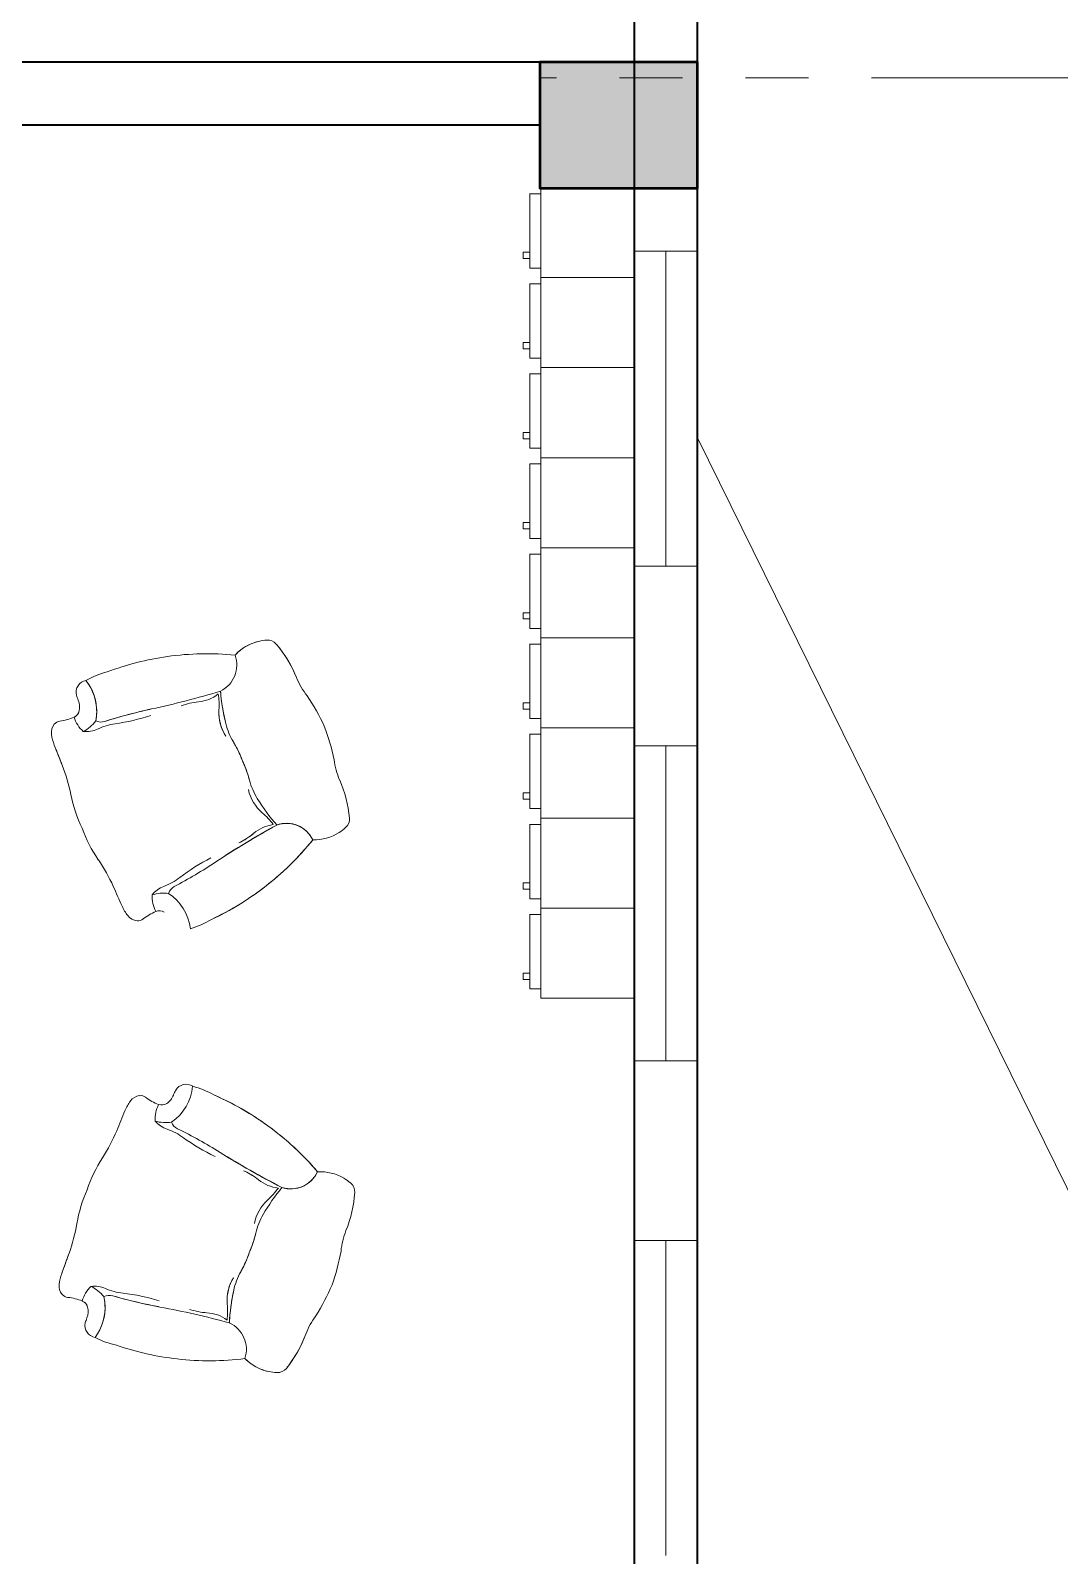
# Model space of a CAD drawing. Header units: millimetres. Extents: x -5316 to 10114, y -10026 to 11025.
# Drawn here: x 4952.2 to 5278.8, y 3013.2 to 3497.2 of the extents above; entities that cross this region are included whole.
import ezdxf

# ---------------------------------------------------------------- set-up
doc = ezdxf.new("R2010")
doc.units = ezdxf.units.MM
doc.linetypes.add('CENTER2', pattern=[28.575, 19.05, -3.175, 3.175, -3.175])
doc.linetypes.add('PHANTOM', pattern=[2.5, 1.25, -0.25, 0.25, -0.25, 0.25, -0.25])
for name, color, linetype, lineweight in [('1m', 12, 'Continuous', 0), ('AKS', 31, 'CENTER2', 5), ('DUVAR', 1, 'Continuous', 35), ('kolon', 5, 'Continuous', 53), ('tefrişler', 13, 'Continuous', 5), ('öz-cam', 4, 'Continuous', 5)]:
    doc.layers.add(name, color=color, linetype=linetype, lineweight=lineweight)

# ---------------------------------------------------------------- blocks, each defined once
blk = doc.blocks.new('WEFWERG')
at = {"layer": 'tefrişler', "extrusion": (3.53521e-08, -1.1017e-08, 1)}
blk.add_line((49144.6, 83764.81, 0), (49144.6, 83764.81, 0), dxfattribs=at)
at = {"layer": 'tefrişler', "extrusion": (-3.53521e-08, 1.1017e-08, -1)}
for centre, major_axis, start_param, end_param in [((49161.11, 83771.65, 0), (2.97, 2.89, 0), 4.80002, 5.630478), ((49161.11, 83771.65, 0), (2.97, 2.89, 0), 4.80002, 5.630478), ((49159.43, 83760.32, 0), (11.18, 10.88, 0), 5.630478, 5.857699), ((49159.43, 83760.32, 0), (11.18, 10.88, 0), 5.630478, 5.857699), ((49140.8, 83775.27, 0), (12.07, 11.74, 0), 0.900685, 1.181619), ((49140.8, 83775.27, 0), (12.07, 11.74, 0), 0.900685, 1.181619), ((49160.21, 83772.75, 0), (1.96, 1.9, 0), 4.042278, 4.80002), ((49160.21, 83772.75, 0), (1.96, 1.9, 0), 4.042278, 4.80002), ((48385.35, 81787.31, 0), (1530.63, 1488.46, 0), 5.857699, 5.86091), ((48385.35, 81787.31, 0), (1488.46, -1530.63, 0), 4.286902, 4.287388), ((48385.35, 81787.31, 0), (1488.46, -1530.63, 0), 4.287388, 4.290114), ((49191.37, 83822.48, 0), (38.67, 37.61, 0), 2.539132, 2.719318), ((49191.37, 83822.48, 0), (38.67, 37.61, 0), 2.539132, 2.719318), ((49148.36, 83764.08, 0), (2.75, 2.67, 0), 4.104566, 5.72261), ((49148.36, 83764.08, 0), (2.75, 2.67, 0), 4.104566, 5.72261), ((49145.65, 83755.16, 0), (9.43, 9.17, 0), 5.762603, 5.88972), ((49145.65, 83755.16, 0), (9.43, 9.17, 0), 5.762603, 5.88972), ((49153.05, 83772.39, 0), (4.01, 3.9, 0), 2.122256, 2.748128), ((49153.05, 83772.39, 0), (4.01, 3.9, 0), 2.122256, 2.748128), ((49153.65, 83769.69, 0), (2.03, 1.97, 0), 1.181619, 2.122256), ((49153.65, 83769.69, 0), (2.03, 1.97, 0), 1.848656, 2.122256), ((49153.65, 83769.69, 0), (2.03, 1.97, 0), 1.181619, 1.848656), ((49153.23, 83758.73, 0), (7.37, 7.17, 0), 5.781541, 6.313091), ((49153.23, 83758.73, 0), (7.37, 7.17, 0), 5.781541, 6.313091), ((49153.23, 83758.73, 0), (7.37, 7.17, 0), 5.781541, 6.313091), ((49153.23, 83758.73, 0), (7.37, 7.17, 0), 5.781541, 6.313091), ((49171.95, 83725.14, 0), (32.49, 31.59, 0), 5.680724, 5.929643), ((49171.95, 83725.14, 0), (32.49, 31.59, 0), 5.680724, 5.929643), ((49175.91, 83723.48, 0), (32.49, 31.59, 0), 5.83482, 6.083739), ((49175.91, 83723.48, 0), (32.49, 31.59, 0), 5.83482, 6.083739), ((49169.1, 83751.09, 0), (20.13, 19.58, 0), 4.163739, 4.423382), ((49169.1, 83751.09, 0), (20.13, 19.58, 0), 4.163739, 4.423382), ((49154.45, 83777.25, 0), (11.37, 11.06, 0), 2.313041, 3.011986), ((49154.45, 83777.25, 0), (11.37, 11.06, 0), 2.313041, 3.011986), ((49154.45, 83777.25, 0), (11.37, 11.06, 0), 2.15227, 3.011986), ((49154.45, 83777.25, 0), (11.37, 11.06, 0), 2.15227, 3.011986), ((49154.45, 83777.25, 0), (11.37, 11.06, 0), 2.15227, 2.313041), ((49154.45, 83777.25, 0), (11.37, 11.06, 0), 2.15227, 2.313041), ((49150.04, 83771.32, 0), (8.72, 8.48, 0), 1.254608, 1.68809), ((49150.04, 83771.32, 0), (8.72, 8.48, 0), 1.254608, 1.68809), ((49150.04, 83771.32, 0), (8.72, 8.48, 0), 1.254608, 1.68809), ((49150.04, 83771.32, 0), (8.72, 8.48, 0), 1.254608, 1.68809), ((49153.93, 83760.03, 0), (2.78, 2.7, 0), 0.334671, 1.081958), ((49153.93, 83760.03, 0), (2.78, 2.7, 0), 0.334671, 1.081958), ((49153.93, 83760.03, 0), (2.78, 2.7, 0), 0.334671, 1.081958), ((49153.93, 83760.03, 0), (2.78, 2.7, 0), 0.334671, 1.081958), ((49177.75, 83752.84, 0), (14.03, 13.64, 0), 4.052, 4.349609), ((49177.75, 83752.84, 0), (14.03, 13.64, 0), 4.052, 4.349609), ((49177.75, 83752.84, 0), (14.03, 13.64, 0), 4.052, 4.349609), ((49177.75, 83752.84, 0), (14.03, 13.64, 0), 4.052, 4.349609), ((49151.96, 83764.88, 0), (6.37, 6.2, 0), 0.682233, 1.208016), ((49151.96, 83764.88, 0), (6.37, 6.2, 0), 0.682233, 1.208016), ((49151.96, 83764.88, 0), (6.37, 6.2, 0), 0.682233, 1.208016), ((49151.96, 83764.88, 0), (6.37, 6.2, 0), 0.682233, 1.208016), ((49226.4, 83726.33, 0), (64.71, 62.93, 0), 4.053279, 4.272233), ((49226.4, 83726.33, 0), (64.71, 62.93, 0), 4.053279, 4.272233), ((49304.62, 83711.67, 0), (110.68, 107.63, 0), 4.123827, 4.223551), ((49304.62, 83711.67, 0), (110.68, 107.63, 0), 4.123827, 4.223551), ((49304.62, 83711.67, 0), (110.68, 107.63, 0), 4.154914, 4.223551), ((49304.62, 83711.67, 0), (110.68, 107.63, 0), 4.154914, 4.223551), ((49231.95, 83805.4, 0), (38.67, 37.61, 0), 2.761961, 2.942147), ((49231.95, 83805.4, 0), (38.67, 37.61, 0), 2.761961, 2.942147), ((49096.73, 83764.18, 0), (44.62, 43.39, 0), 0.910408, 1.097996), ((49096.73, 83764.18, 0), (44.62, 43.39, 0), 0.910408, 1.097996), ((49096.73, 83764.18, 0), (44.62, 43.39, 0), 0.910408, 1.097996), ((49096.73, 83764.18, 0), (44.62, 43.39, 0), 0.910408, 1.097996), ((48339.9, 81806.44, 0), (1530.63, 1488.46, 0), 5.903553, 5.906765), ((48339.9, 81806.44, 0), (1530.63, 1488.46, 0), 5.903553, 5.906765), ((49209.82, 83739.11, 0), (11.18, 10.88, 0), 5.906765, 6.133985), ((49209.82, 83739.11, 0), (11.18, 10.88, 0), 5.906765, 6.133985), ((49216.75, 83748.23, 0), (2.97, 2.89, 0), 6.133985, 6.964443), ((49216.75, 83748.23, 0), (2.97, 2.89, 0), 6.133985, 6.964443), ((49304.62, 83711.67, 0), (110.68, 107.63, 0), 4.123827, 4.154914), ((49304.62, 83711.67, 0), (110.68, 107.63, 0), 4.123827, 4.154914), ((49233.53, 83736.24, 0), (12.07, 11.74, 0), 4.299659, 4.580593), ((49233.53, 83736.24, 0), (12.07, 11.74, 0), 4.299659, 4.580593), ((49218.16, 83748.36, 0), (1.96, 1.9, 0), 0.681258, 1.439), ((49218.16, 83748.36, 0), (1.96, 1.9, 0), 0.681258, 1.439), ((48891.64, 83800.04, 0), (192.09, 186.8, 0), 0.982234, 1.066577), ((48891.64, 83800.04, 0), (192.09, 186.8, 0), 0.982234, 1.066577), ((48891.64, 83800.04, 0), (192.09, 186.8, 0), 0.982234, 1.066577), ((48891.64, 83800.04, 0), (192.09, 186.8, 0), 0.982234, 1.066577), ((49218.31, 83736.95, 0), (6.37, 6.2, 0), 4.273262, 4.799045), ((49218.31, 83736.95, 0), (6.37, 6.2, 0), 4.273262, 4.799045), ((49218.31, 83736.95, 0), (6.37, 6.2, 0), 4.273262, 4.799045), ((49218.31, 83736.95, 0), (6.37, 6.2, 0), 4.273262, 4.799045), ((49224.25, 83740.09, 0), (8.72, 8.48, 0), 3.793189, 4.22667), ((49224.25, 83740.09, 0), (8.72, 8.48, 0), 3.793189, 4.22667), ((49224.25, 83740.09, 0), (8.72, 8.48, 0), 3.793189, 4.22667), ((49224.25, 83740.09, 0), (8.72, 8.48, 0), 3.793189, 4.22667), ((49213.02, 83733.56, 0), (7.37, 7.17, 0), 5.451372, 5.982923), ((49213.02, 83733.56, 0), (7.37, 7.17, 0), 5.451372, 5.982923), ((49213.02, 83733.56, 0), (7.37, 7.17, 0), 5.451372, 5.982923), ((49213.02, 83733.56, 0), (7.37, 7.17, 0), 5.451372, 5.982923), ((49220.56, 83741.52, 0), (2.03, 1.97, 0), 3.359022, 4.299659), ((49220.56, 83741.52, 0), (2.03, 1.97, 0), 3.359022, 4.299659), ((49226.97, 83726.25, 0), (65.13, 63.33, 0), 3.816208, 4.053279), ((49226.97, 83726.25, 0), (65.13, 63.33, 0), 3.816208, 4.053279), ((49191.67, 83746.99, 0), (14.03, 13.64, 0), 1.131669, 1.429278), ((49191.67, 83746.99, 0), (14.03, 13.64, 0), 1.131669, 1.429278), ((49191.67, 83746.99, 0), (14.03, 13.64, 0), 1.131669, 1.429278), ((49191.67, 83746.99, 0), (14.03, 13.64, 0), 1.131669, 1.429278), ((49213.46, 83734.97, 0), (2.78, 2.7, 0), 4.39932, 5.146608), ((49213.46, 83734.97, 0), (2.78, 2.7, 0), 4.39932, 5.146608), ((49213.46, 83734.97, 0), (2.78, 2.7, 0), 4.39932, 5.146608), ((49213.46, 83734.97, 0), (2.78, 2.7, 0), 4.39932, 5.146608), ((49225.41, 83747.38, 0), (11.37, 11.06, 0), 2.469292, 3.329009), ((49225.41, 83747.38, 0), (11.37, 11.06, 0), 2.469292, 3.329009), ((49225.41, 83747.38, 0), (11.37, 11.06, 0), 2.469292, 3.329009), ((49225.41, 83747.38, 0), (11.37, 11.06, 0), 2.469292, 3.329009), ((49173.22, 83727.05, 0), (15.71, 15.28, 0), 4.007319, 4.263165), ((49173.22, 83727.05, 0), (15.71, 15.28, 0), 4.007319, 4.263165), ((49173.22, 83727.05, 0), (15.71, 15.28, 0), 4.007319, 4.263165), ((49173.22, 83727.05, 0), (15.71, 15.28, 0), 4.007319, 4.263165), ((49256.4, 83696.97, 0), (44.62, 43.39, 0), 4.383283, 4.570871), ((49256.4, 83696.97, 0), (44.62, 43.39, 0), 4.383283, 4.570871), ((49256.4, 83696.97, 0), (44.62, 43.39, 0), 4.383283, 4.570871), ((49256.4, 83696.97, 0), (44.62, 43.39, 0), 4.383283, 4.570871), ((49073.55, 83808.94, 0), (110.68, 107.63, 0), 1.257727, 1.357452), ((49073.55, 83808.94, 0), (110.68, 107.63, 0), 1.257727, 1.357452), ((49073.55, 83808.94, 0), (110.68, 107.63, 0), 1.257727, 1.357452), ((49073.55, 83808.94, 0), (110.68, 107.63, 0), 1.257727, 1.357452), ((49139.26, 83730.27, 0), (8.75, 8.5, 0), 0.865727, 1.429533), ((49139.26, 83730.27, 0), (8.75, 8.5, 0), 0.865727, 1.429533), ((49139.26, 83730.27, 0), (8.75, 8.5, 0), 0.865727, 1.429533), ((49139.26, 83730.27, 0), (8.75, 8.5, 0), 0.865727, 1.429533), ((49196.46, 83739.58, 0), (20.13, 19.58, 0), 1.057896, 1.31754), ((49196.46, 83739.58, 0), (20.13, 19.58, 0), 1.057896, 1.31754), ((49152.44, 83746.8, 0), (17.39, 16.91, 0), 2.278832, 2.488229), ((49152.44, 83746.8, 0), (17.39, 16.91, 0), 2.278832, 2.488229), ((49152.44, 83746.8, 0), (17.39, 16.91, 0), 2.278832, 2.488229), ((49152.44, 83746.8, 0), (17.39, 16.91, 0), 2.278832, 2.488229), ((49154.84, 83708.99, 0), (9.77, 9.5, 0), 5.420424, 6.062656), ((49154.84, 83708.99, 0), (9.77, 9.5, 0), 5.420424, 6.062656), ((49154.84, 83708.99, 0), (9.77, 9.5, 0), 5.420424, 5.449012), ((49154.84, 83708.99, 0), (9.77, 9.5, 0), 5.420424, 5.449012), ((49154.84, 83708.99, 0), (9.77, 9.5, 0), 5.449012, 6.062656), ((49154.84, 83708.99, 0), (9.77, 9.5, 0), 5.449012, 6.062656), ((49425.41, 83575.37, 0), (192.09, 186.8, 0), 4.414702, 4.499044), ((49425.41, 83575.37, 0), (192.09, 186.8, 0), 4.414702, 4.499044), ((49425.41, 83575.37, 0), (192.09, 186.8, 0), 4.457586, 4.499044), ((49425.41, 83575.37, 0), (192.09, 186.8, 0), 4.457586, 4.499044), ((49138.7, 83763.25, 0), (64.71, 62.93, 0), 1.209045, 1.427999), ((49138.7, 83763.25, 0), (64.71, 62.93, 0), 1.209045, 1.349501), ((49139.68, 83726.2, 0), (6.65, 6.47, 0), 1.229061, 2.685863), ((49139.68, 83726.2, 0), (6.65, 6.47, 0), 1.229061, 2.685863), ((49139.68, 83726.2, 0), (6.65, 6.47, 0), 1.229061, 2.685863), ((49139.68, 83726.2, 0), (6.65, 6.47, 0), 1.229061, 2.685863), ((49143.18, 83659.75, 0), (44.83, 43.6, 0), 5.560984, 5.663404), ((49143.18, 83659.75, 0), (44.83, 43.6, 0), 5.560984, 5.663404), ((49143.18, 83659.75, 0), (44.83, 43.6, 0), 5.560984, 5.72817), ((49143.18, 83659.75, 0), (44.83, 43.6, 0), 5.560984, 5.72817), ((49143.18, 83659.75, 0), (44.83, 43.6, 0), 5.663404, 5.72817), ((49143.18, 83659.75, 0), (44.83, 43.6, 0), 5.663404, 5.72817), ((49153.14, 83699.69, 0), (15.32, 14.9, 0), 5.72817, 6.024294), ((49153.14, 83699.69, 0), (15.32, 14.9, 0), 5.72817, 6.024294), ((49153.14, 83699.69, 0), (15.32, 14.9, 0), 5.72817, 6.024294), ((49153.14, 83699.69, 0), (15.32, 14.9, 0), 5.72817, 6.024294), ((49182.46, 83748.55, 0), (25.53, 24.83, 0), 2.697215, 2.882701), ((49182.46, 83748.55, 0), (25.53, 24.83, 0), 2.697215, 2.882701), ((49182.46, 83748.55, 0), (24.83, -25.53, 0), 1.274328, 1.311905), ((49182.46, 83748.55, 0), (24.83, -25.53, 0), 1.274328, 1.311905), ((49146.51, 83706.68, 0), (10.52, 10.23, 0), 4.139155, 4.738775), ((49146.51, 83706.68, 0), (10.52, 10.23, 0), 4.139155, 4.547199), ((49146.51, 83706.68, 0), (10.52, 10.23, 0), 4.547199, 4.738775), ((49182.46, 83748.55, 0), (25.53, 24.83, 0), 2.697215, 2.845124), ((49182.46, 83748.55, 0), (25.53, 24.83, 0), 2.697215, 2.845124), ((49185.31, 83747.36, 0), (25.53, 24.83, 0), 2.598577, 2.784064), ((49185.31, 83747.36, 0), (25.53, 24.83, 0), 2.598577, 2.784064), ((49185.31, 83747.36, 0), (24.83, -25.53, 0), 1.168959, 1.213267), ((49185.31, 83747.36, 0), (24.83, -25.53, 0), 1.168959, 1.213267), ((49185.31, 83747.36, 0), (25.53, 24.83, 0), 2.598577, 2.739755), ((49185.31, 83747.36, 0), (25.53, 24.83, 0), 2.598577, 2.739755), ((49170.86, 83692.23, 0), (15.32, 14.9, 0), 5.740169, 6.036293), ((49170.86, 83692.23, 0), (15.32, 14.9, 0), 5.740169, 6.036293), ((49170.86, 83692.23, 0), (15.32, 14.9, 0), 5.740169, 6.036293), ((49170.86, 83692.23, 0), (15.32, 14.9, 0), 5.740169, 6.036293), ((49176.32, 83699.95, 0), (9.77, 9.5, 0), 5.701807, 6.344039), ((49176.32, 83699.95, 0), (9.77, 9.5, 0), 5.701807, 6.344039), ((49176.32, 83699.95, 0), (9.77, 9.5, 0), 5.701807, 6.344039), ((49176.32, 83699.95, 0), (9.77, 9.5, 0), 5.701807, 6.344039), ((49425.41, 83575.37, 0), (192.09, 186.8, 0), 4.414702, 4.457586), ((49425.41, 83575.37, 0), (192.09, 186.8, 0), 4.414702, 4.457586), ((49176.39, 83725.72, 0), (15.71, 15.28, 0), 1.218113, 1.473959), ((49176.39, 83725.72, 0), (15.71, 15.28, 0), 1.218113, 1.473959), ((49176.39, 83725.72, 0), (15.71, 15.28, 0), 1.325476, 1.473959), ((49176.39, 83725.72, 0), (15.71, 15.28, 0), 1.325476, 1.473959), ((49176.39, 83725.72, 0), (15.71, 15.28, 0), 1.218113, 1.325476), ((49176.39, 83725.72, 0), (15.71, 15.28, 0), 1.218113, 1.325476), ((49138.7, 83763.25, 0), (64.71, 62.93, 0), 1.349501, 1.427999), ((49149.55, 83705.98, 0), (12.76, 12.41, 0), 3.995436, 4.139155), ((49149.55, 83705.98, 0), (12.76, 12.41, 0), 3.995436, 4.139155), ((49149.26, 83657.2, 0), (44.83, 43.6, 0), 6.036293, 6.20348), ((49149.26, 83657.2, 0), (44.83, 43.6, 0), 6.036293, 6.20348), ((49149.26, 83657.2, 0), (44.83, 43.6, 0), 6.036293, 6.20348), ((49149.26, 83657.2, 0), (44.83, 43.6, 0), 6.036293, 6.20348), ((49205.03, 83724.66, 0), (17.39, 16.91, 0), 2.99305, 3.202447), ((49205.03, 83724.66, 0), (17.39, 16.91, 0), 2.99305, 3.202447), ((49205.03, 83724.66, 0), (17.39, 16.91, 0), 2.99305, 3.202447), ((49205.03, 83724.66, 0), (17.39, 16.91, 0), 2.99305, 3.202447), ((49202.42, 83703.68, 0), (8.75, 8.5, 0), 4.051746, 4.615552), ((49202.42, 83703.68, 0), (8.75, 8.5, 0), 4.051746, 4.615552), ((49202.42, 83703.68, 0), (8.75, 8.5, 0), 4.051746, 4.615552), ((49202.42, 83703.68, 0), (8.75, 8.5, 0), 4.051746, 4.615552), ((49138.24, 83763.6, 0), (65.13, 63.33, 0), 1.427999, 1.66507), ((49138.24, 83763.6, 0), (65.13, 63.33, 0), 1.427999, 1.501111), ((49135.38, 83707.15, 0), (2.56, 2.49, 0), 3.044048, 3.995436), ((49135.38, 83707.15, 0), (2.56, 2.49, 0), 3.044048, 3.995436), ((49158.58, 83734.59, 0), (28.33, 27.55, 0), 2.728045, 3.044048), ((49158.58, 83734.59, 0), (28.33, 27.55, 0), 2.996993, 3.044048), ((49158.58, 83734.59, 0), (28.33, 27.55, 0), 2.728045, 2.996993), ((49199.23, 83701.14, 0), (6.65, 6.47, 0), 2.795415, 4.252217), ((49199.23, 83701.14, 0), (6.65, 6.47, 0), 2.795415, 4.252217), ((49199.23, 83701.14, 0), (6.65, 6.47, 0), 2.795415, 4.143876), ((49199.23, 83701.14, 0), (6.65, 6.47, 0), 2.795415, 4.143876), ((49199.23, 83701.14, 0), (6.65, 6.47, 0), 4.143876, 4.252217), ((49199.23, 83701.14, 0), (6.65, 6.47, 0), 4.143876, 4.252217), ((49138.24, 83763.6, 0), (65.13, 63.33, 0), 1.501111, 1.66507), ((49135.19, 83677.01, 0), (16.23, 15.79, 0), 5.869638, 6.167038), ((49135.19, 83677.01, 0), (16.23, 15.79, 0), 5.869638, 6.167038), ((49188.15, 83752.7, 0), (50.05, 48.67, 0), 2.770567, 2.929204), ((49188.15, 83752.7, 0), (50.05, 48.67, 0), 2.770567, 2.929204), ((49184.3, 83754.32, 0), (50.05, 48.67, 0), 2.552075, 2.710711), ((49184.3, 83754.32, 0), (50.05, 48.67, 0), 2.552075, 2.710711), ((49180.5, 83692.37, 0), (10.52, 10.23, 0), 0.742503, 1.342123), ((49180.5, 83692.37, 0), (10.52, 10.23, 0), 0.742503, 1.342123), ((49167.19, 83663.54, 0), (16.23, 15.79, 0), 5.597426, 5.894826), ((49167.19, 83663.54, 0), (16.23, 15.79, 0), 5.597426, 5.894826), ((49192.02, 83720.51, 0), (28.33, 27.55, 0), 2.437231, 2.753233), ((49192.02, 83720.51, 0), (28.33, 27.55, 0), 2.437231, 2.753233), ((49177.87, 83694.06, 0), (12.76, 12.41, 0), 1.342123, 1.485842), ((49177.87, 83694.06, 0), (12.76, 12.41, 0), 1.342123, 1.485842), ((49188.61, 83684.74, 0), (2.56, 2.49, 0), 1.485842, 2.437231), ((49188.61, 83684.74, 0), (2.56, 2.49, 0), 1.485842, 2.437231)]:
    blk.add_ellipse(centre, major_axis=major_axis, ratio=1, start_param=start_param, end_param=end_param, dxfattribs=at)
blk = doc.blocks.new('ERGEG')
at = {"layer": 'tefrişler', "extrusion": (3.53521e-08, -1.1017e-08, 1)}
for p, q in [((49353.09, 83761.9, 0), (49353.09, 83761.9, 0)), ((49273.4, 83730.94, 0), (49273.4, 83730.94, 0))]:
    blk.add_line(p, q, dxfattribs=at)
for centre, major_axis, start_param, end_param in [((50056.81, 81763.96, 0), (-2079.08, 485.58, 0), -0.995412, -0.9922), ((50056.81, 81763.96, 0), (485.58, 2079.08, 0), 0.57587, 0.578596), ((50056.81, 81763.96, 0), (-2079.08, 485.58, 0), -0.995412, -0.994926), ((49338.14, 83757.83, 0), (-15.19, 3.55, 0), -1.222632, -0.995412), ((49338.14, 83757.83, 0), (-15.19, 3.55, 0), -1.222632, -0.995412), ((49336.79, 83769.2, 0), (-4.04, 0.94, 0), 4.230095, 5.060553), ((49336.79, 83769.2, 0), (-4.04, 0.94, 0), 4.230095, 5.060553), ((49337.71, 83770.27, 0), (-2.66, 0.62, 0), 3.472352, 4.230095), ((49337.71, 83770.27, 0), (-2.66, 0.62, 0), 3.472352, 4.230095), ((49324.64, 83723.01, 0), (-44.13, 10.31, 0), -1.172387, -0.923467), ((49324.64, 83723.01, 0), (-44.13, 10.31, 0), -1.172387, -0.923467), ((49307.95, 83820.85, 0), (-52.53, 12.27, 0), 1.969206, 2.149392), ((49307.95, 83820.85, 0), (-52.53, 12.27, 0), 1.969206, 2.149392), ((49344.3, 83756.06, 0), (-10.01, 2.34, 0), -1.07157, -0.54002), ((49344.3, 83756.06, 0), (-10.01, 2.34, 0), -1.07157, -0.54002), ((49344.3, 83756.06, 0), (-10.01, 2.34, 0), -1.07157, -0.54002), ((49344.3, 83756.06, 0), (-10.01, 2.34, 0), -1.07157, -0.54002), ((49357.18, 83772.25, 0), (-16.4, 3.83, 0), 0.33076, 0.611694), ((49357.18, 83772.25, 0), (-16.4, 3.83, 0), 0.33076, 0.611694), ((49344.18, 83767.02, 0), (-2.75, 0.64, 0), 0.611694, 1.278731), ((49344.18, 83767.02, 0), (-2.75, 0.64, 0), 0.611694, 1.552331), ((49320.64, 83721.45, 0), (-44.13, 10.31, 0), -1.018291, -0.769371), ((49320.64, 83721.45, 0), (-44.13, 10.31, 0), -1.018291, -0.769371), ((49345.74, 83762.17, 0), (-8.66, 2.02, 0), 0.112308, 0.638091), ((49345.74, 83762.17, 0), (-8.66, 2.02, 0), 0.112308, 0.638091), ((49345.74, 83762.17, 0), (-8.66, 2.02, 0), 0.112308, 0.638091), ((49345.74, 83762.17, 0), (-8.66, 2.02, 0), 0.112308, 0.638091), ((49347.83, 83768.56, 0), (-11.84, 2.77, 0), 0.684683, 1.118164), ((49347.83, 83768.56, 0), (-11.84, 2.77, 0), 0.684683, 1.118164), ((49347.83, 83768.56, 0), (-11.84, 2.77, 0), 0.684683, 1.118164), ((49347.83, 83768.56, 0), (-11.84, 2.77, 0), 0.684683, 1.118164), ((49343.6, 83774.61, 0), (-15.45, 3.61, 0), 1.582344, 2.442061), ((49343.6, 83774.61, 0), (-15.45, 3.61, 0), 1.582344, 2.442061), ((49343.6, 83774.61, 0), (-15.45, 3.61, 0), 1.743115, 2.442061), ((49343.6, 83774.61, 0), (-15.45, 3.61, 0), 1.743115, 2.442061), ((49344.18, 83767.02, 0), (0.64, 2.75, 0), 2.849527, 3.123127), ((49344.86, 83769.71, 0), (-5.45, 1.27, 0), 1.552331, 2.178202), ((49344.86, 83769.71, 0), (-5.45, 1.27, 0), 1.552331, 2.178202), ((49351.78, 83752.28, 0), (2.99, 12.81, 0), 0.480289, 0.607406), ((49351.78, 83752.28, 0), (2.99, 12.81, 0), 0.480289, 0.607406), ((49349.32, 83761.28, 0), (-3.73, 0.87, 0), 3.53464, 5.152684), ((49349.32, 83761.28, 0), (-3.73, 0.87, 0), 3.53464, 5.152684), ((49328.22, 83748.87, 0), (-27.35, 6.39, 0), 3.593813, 3.853457), ((49328.22, 83748.87, 0), (-27.35, 6.39, 0), 3.593813, 3.853457), ((49266.91, 83804.91, 0), (-52.53, 12.27, 0), 2.192035, 2.372221), ((49266.91, 83804.91, 0), (-52.53, 12.27, 0), 2.192035, 2.372221), ((49319.62, 83750.86, 0), (-19.06, 4.45, 0), 3.482075, 3.779684), ((49319.62, 83750.86, 0), (-19.06, 4.45, 0), 3.482075, 3.779684), ((49319.62, 83750.86, 0), (-19.06, 4.45, 0), 3.482075, 3.779684), ((49319.62, 83750.86, 0), (-19.06, 4.45, 0), 3.482075, 3.779684), ((49343.63, 83757.38, 0), (-3.78, 0.88, 0), -0.235255, 0.512033), ((49343.63, 83757.38, 0), (-3.78, 0.88, 0), -0.235255, 0.512033), ((49343.63, 83757.38, 0), (-3.78, 0.88, 0), -0.235255, 0.512033), ((49343.63, 83757.38, 0), (-3.78, 0.88, 0), -0.235255, 0.512033), ((49191.65, 83713.25, 0), (-150.34, 35.11, 0), 3.553901, 3.653626), ((49191.65, 83713.25, 0), (-150.34, 35.11, 0), 3.553901, 3.653626), ((49191.65, 83713.25, 0), (-150.34, 35.11, 0), 3.584988, 3.653626), ((49191.65, 83713.25, 0), (-150.34, 35.11, 0), 3.584988, 3.653626), ((49343.6, 83774.61, 0), (-15.45, 3.61, 0), 1.582344, 1.743115), ((49343.6, 83774.61, 0), (-15.45, 3.61, 0), 1.582344, 1.743115), ((49287.18, 83738.03, 0), (-15.19, 3.55, 0), -0.946346, -0.719126), ((49287.18, 83738.03, 0), (-15.19, 3.55, 0), -0.946346, -0.719126), ((50102.77, 81781.81, 0), (-2079.08, 485.58, 0), -0.949557, -0.946346), ((50102.77, 81781.81, 0), (-2079.08, 485.58, 0), -0.949557, -0.946346), ((49400.93, 83759.93, 0), (-60.6, 14.15, 0), 0.340482, 0.52807), ((49400.93, 83759.93, 0), (-60.6, 14.15, 0), 0.340482, 0.52807), ((49400.93, 83759.93, 0), (-60.6, 14.15, 0), 0.340482, 0.52807), ((49400.93, 83759.93, 0), (-60.6, 14.15, 0), 0.340482, 0.52807), ((49270.25, 83725.72, 0), (-87.9, 20.53, 0), 3.483354, 3.702308), ((49270.25, 83725.72, 0), (-87.9, 20.53, 0), 3.483354, 3.702308), ((49279.1, 83747.5, 0), (-2.66, 0.62, 0), 0.111332, 0.869075), ((49279.1, 83747.5, 0), (-2.66, 0.62, 0), 0.111332, 0.869075), ((49280.5, 83747.34, 0), (-4.04, 0.94, 0), -0.719126, 0.111332), ((49280.5, 83747.34, 0), (-4.04, 0.94, 0), -0.719126, 0.111332), ((49263.4, 83735.82, 0), (-16.4, 3.83, 0), 3.729734, 4.010668), ((49263.4, 83735.82, 0), (-16.4, 3.83, 0), 3.729734, 4.010668), ((49276.51, 83740.74, 0), (-2.75, 0.64, 0), 2.789097, 3.729734), ((49276.51, 83740.74, 0), (-2.75, 0.64, 0), 2.789097, 3.729734), ((49283.83, 83732.57, 0), (-10.01, 2.34, 0), -1.401738, -0.870188), ((49283.83, 83732.57, 0), (-10.01, 2.34, 0), -1.401738, -0.870188), ((49283.83, 83732.57, 0), (-10.01, 2.34, 0), -1.401738, -0.870188), ((49283.83, 83732.57, 0), (-10.01, 2.34, 0), -1.401738, -0.870188), ((49278.64, 83736.11, 0), (-8.66, 2.02, 0), 3.703336, 4.229119), ((49278.64, 83736.11, 0), (-8.66, 2.02, 0), 3.703336, 4.229119), ((49278.64, 83736.11, 0), (-8.66, 2.02, 0), 3.703336, 4.229119), ((49278.64, 83736.11, 0), (-8.66, 2.02, 0), 3.703336, 4.229119), ((49272.78, 83739.41, 0), (-11.84, 2.77, 0), 3.223263, 3.656745), ((49272.78, 83739.41, 0), (-11.84, 2.77, 0), 3.223263, 3.656745), ((49272.78, 83739.41, 0), (-11.84, 2.77, 0), 3.223263, 3.656745), ((49272.78, 83739.41, 0), (-11.84, 2.77, 0), 3.223263, 3.656745), ((49191.65, 83713.25, 0), (-150.34, 35.11, 0), 3.553901, 3.584988), ((49191.65, 83713.25, 0), (-150.34, 35.11, 0), 3.553901, 3.584988), ((49271.83, 83746.73, 0), (-15.45, 3.61, 0), 1.899367, 2.759083), ((49271.83, 83746.73, 0), (-15.45, 3.61, 0), 1.899367, 2.759083), ((49271.83, 83746.73, 0), (-15.45, 3.61, 0), 1.899367, 2.759083), ((49271.83, 83746.73, 0), (-15.45, 3.61, 0), 1.899367, 2.759083), ((49280.86, 83724.74, 0), (-12.81, 2.99, 0), -0.978368, -0.851251), ((49280.86, 83724.74, 0), (-12.81, 2.99, 0), -0.978368, -0.851251), ((49274.2, 83742.26, 0), (-5.45, 1.27, 0), 2.163225, 2.789097), ((49274.2, 83742.26, 0), (-5.45, 1.27, 0), 2.163225, 2.789097), ((49283.43, 83734, 0), (-3.78, 0.88, 0), 3.829395, 4.576682), ((49283.43, 83734, 0), (-3.78, 0.88, 0), 3.829395, 4.576682), ((49283.43, 83734, 0), (-3.78, 0.88, 0), 3.829395, 4.576682), ((49283.43, 83734, 0), (-3.78, 0.88, 0), 3.829395, 4.576682), ((49305.54, 83745.39, 0), (-19.06, 4.45, 0), 0.561744, 0.859352), ((49305.54, 83745.39, 0), (-19.06, 4.45, 0), 0.561744, 0.859352), ((49305.54, 83745.39, 0), (-19.06, 4.45, 0), 0.561744, 0.859352), ((49305.54, 83745.39, 0), (-19.06, 4.45, 0), 0.561744, 0.859352), ((49606.94, 83790.05, 0), (-260.92, 60.94, 0), 0.412308, 0.496651), ((49606.94, 83790.05, 0), (-260.92, 60.94, 0), 0.412308, 0.496651), ((49606.94, 83790.05, 0), (-260.92, 60.94, 0), 0.412308, 0.496651), ((49606.94, 83790.05, 0), (-260.92, 60.94, 0), 0.412308, 0.496651), ((49276.61, 83733.03, 0), (-3.73, 0.87, 0), -0.811257, 0.806787), ((49276.61, 83733.03, 0), (-3.73, 0.87, 0), -0.811257, 0.806787), ((49425.35, 83804.02, 0), (-150.34, 35.11, 0), 0.687802, 0.787526), ((49425.35, 83804.02, 0), (-150.34, 35.11, 0), 0.687802, 0.787526), ((49425.35, 83804.02, 0), (-150.34, 35.11, 0), 0.687802, 0.787526), ((49425.35, 83804.02, 0), (-150.34, 35.11, 0), 0.687802, 0.787526), ((49239.44, 83697.2, 0), (-60.6, 14.15, 0), 3.813357, 4.000945), ((49239.44, 83697.2, 0), (-60.6, 14.15, 0), 3.813357, 4.000945), ((49239.44, 83697.2, 0), (-60.6, 14.15, 0), 3.813357, 4.000945), ((49239.44, 83697.2, 0), (-60.6, 14.15, 0), 3.813357, 4.000945), ((49269.68, 83725.65, 0), (-88.46, 20.66, 0), 3.246282, 3.483354), ((49269.68, 83725.65, 0), (-88.46, 20.66, 0), 3.246282, 3.483354), ((49300.55, 83738.12), (-27.35, 6.39, 0), 0.487971, 0.747614), ((49300.55, 83738.12), (-27.35, 6.39, 0), 0.487971, 0.747614), ((49323.43, 83724.96, 0), (-21.34, 4.98, 0), 3.437394, 3.69324), ((49323.43, 83724.96, 0), (-21.34, 4.98, 0), 3.437394, 3.69324), ((49323.43, 83724.96, 0), (-21.34, 4.98, 0), 3.437394, 3.69324), ((49323.43, 83724.96, 0), (-21.34, 4.98, 0), 3.437394, 3.69324), ((49358.95, 83760.17, 0), (-87.9, 20.53, 0), 0.63912, 0.858073), ((49358.95, 83760.17, 0), (-87.9, 20.53, 0), 0.63912, 0.779576), ((49357.46, 83727.22, 0), (-11.88, 2.77, 0), 0.295801, 0.859607), ((49357.46, 83727.22, 0), (-11.88, 2.77, 0), 0.295801, 0.859607), ((49357.46, 83727.22, 0), (-11.88, 2.77, 0), 0.295801, 0.859607), ((49357.46, 83727.22, 0), (-11.88, 2.77, 0), 0.295801, 0.859607), ((49067.1, 83580.37, 0), (-260.92, 60.94, 0), 3.844776, 3.929119), ((49067.1, 83580.37, 0), (-260.92, 60.94, 0), 3.844776, 3.929119), ((49067.1, 83580.37, 0), (-260.92, 60.94, 0), 3.88766, 3.929119), ((49067.1, 83580.37, 0), (-260.92, 60.94, 0), 3.88766, 3.929119), ((49342.74, 83697.04, 0), (-20.82, 4.86, 0), -1.12494, -0.828817), ((49342.74, 83697.04, 0), (-20.82, 4.86, 0), -1.12494, -0.828817), ((49342.74, 83697.04, 0), (-20.82, 4.86, 0), -1.12494, -0.828817), ((49342.74, 83697.04, 0), (-20.82, 4.86, 0), -1.12494, -0.828817), ((49341.29, 83706.39, 0), (-13.27, 3.1, 0), -1.432686, -0.790454), ((49341.29, 83706.39, 0), (-13.27, 3.1, 0), -1.432686, -0.790454), ((49341.29, 83706.39, 0), (-13.27, 3.1, 0), -1.404099, -0.790454), ((49341.29, 83706.39, 0), (-13.27, 3.1, 0), -1.404099, -0.790454), ((49351.58, 83656.84, 0), (-60.89, 14.22, 0), -1.292127, -1.12494), ((49351.58, 83656.84, 0), (-60.89, 14.22, 0), -1.292127, -1.12494), ((49351.58, 83656.84, 0), (-60.89, 14.22, 0), -1.189706, -1.12494), ((49351.58, 83656.84, 0), (-60.89, 14.22, 0), -1.189706, -1.12494), ((49351.58, 83656.84, 0), (-60.89, 14.22, 0), -1.292127, -1.189706), ((49351.58, 83656.84, 0), (-60.89, 14.22, 0), -1.292127, -1.189706), ((49341.29, 83706.39, 0), (3.1, 13.27, 0), 0.13811, 0.166697), ((49341.29, 83706.39, 0), (3.1, 13.27, 0), 0.13811, 0.166697), ((49344.75, 83744.11, 0), (-23.61, 5.52, 0), 1.708906, 1.918303), ((49344.75, 83744.11, 0), (-23.61, 5.52, 0), 1.708906, 1.918303), ((49344.75, 83744.11, 0), (-23.61, 5.52, 0), 1.708906, 1.918303), ((49344.75, 83744.11, 0), (-23.61, 5.52, 0), 1.708906, 1.918303), ((49356.93, 83723.17, 0), (-9.03, 2.11, 0), 0.659136, 2.115937), ((49356.93, 83723.17, 0), (-9.03, 2.11, 0), 0.659136, 2.115937), ((49356.93, 83723.17, 0), (-9.03, 2.11, 0), 0.659136, 2.115937), ((49356.93, 83723.17, 0), (-9.03, 2.11, 0), 0.659136, 2.115937), ((49358.95, 83760.17, 0), (-87.9, 20.53, 0), 0.779576, 0.858073), ((49067.1, 83580.37, 0), (-260.92, 60.94, 0), 3.844776, 3.88766), ((49067.1, 83580.37, 0), (-260.92, 60.94, 0), 3.844776, 3.88766), ((49320.22, 83723.71, 0), (-21.34, 4.98, 0), 0.648187, 0.904034), ((49320.22, 83723.71, 0), (-21.34, 4.98, 0), 0.648187, 0.904034), ((49320.22, 83723.71, 0), (-21.34, 4.98, 0), 0.648187, 0.75555), ((49320.22, 83723.71, 0), (-21.34, 4.98, 0), 0.648187, 0.75555), ((49320.22, 83723.71, 0), (-21.34, 4.98, 0), 0.75555, 0.904034), ((49320.22, 83723.71, 0), (-21.34, 4.98, 0), 0.75555, 0.904034), ((49311.91, 83745.59, 0), (-34.68, 8.1, 0), 2.028651, 2.214138), ((49311.91, 83745.59, 0), (-34.68, 8.1, 0), 2.028651, 2.214138), ((49311.91, 83745.59, 0), (8.1, 34.68, 0), 3.740626, 3.784934), ((49311.91, 83745.59, 0), (8.1, 34.68, 0), 3.740626, 3.784934), ((49314.79, 83746.71, 0), (-34.68, 8.1, 0), 2.127289, 2.312776), ((49314.79, 83746.71, 0), (-34.68, 8.1, 0), 2.127289, 2.312776), ((49314.79, 83746.71, 0), (-34.68, 8.1, 0), 2.127289, 2.275199), ((49314.79, 83746.71, 0), (-34.68, 8.1, 0), 2.127289, 2.275199), ((49314.79, 83746.71, 0), (8.1, 34.68, 0), 3.845995, 3.883572), ((49314.79, 83746.71, 0), (8.1, 34.68, 0), 3.845995, 3.883572), ((49349.56, 83703.84, 0), (-14.29, 3.34, 0), 3.977274, 4.16885), ((49349.56, 83703.84, 0), (-14.29, 3.34, 0), 3.56923, 4.16885), ((49293.58, 83702.41, 0), (-11.88, 2.77, 0), 3.48182, 4.045626), ((49293.58, 83702.41, 0), (-11.88, 2.77, 0), 3.48182, 4.045626), ((49293.58, 83702.41, 0), (-11.88, 2.77, 0), 3.48182, 4.045626), ((49293.58, 83702.41, 0), (-11.88, 2.77, 0), 3.48182, 4.045626), ((49345.43, 83654.45, 0), (-60.89, 14.22, 0), -0.816818, -0.649631), ((49345.43, 83654.45, 0), (-60.89, 14.22, 0), -0.816818, -0.649631), ((49345.43, 83654.45, 0), (-60.89, 14.22, 0), -0.816818, -0.649631), ((49345.43, 83654.45, 0), (-60.89, 14.22, 0), -0.816818, -0.649631), ((49319.57, 83697.95, 0), (-13.27, 3.1, 0), -1.151304, -0.509072), ((49319.57, 83697.95, 0), (-13.27, 3.1, 0), -1.151304, -0.509072), ((49319.57, 83697.95, 0), (-13.27, 3.1, 0), -1.151304, -0.509072), ((49319.57, 83697.95, 0), (-13.27, 3.1, 0), -1.151304, -0.509072), ((49324.82, 83690.08, 0), (-20.82, 4.86, 0), -1.112941, -0.816818), ((49324.82, 83690.08, 0), (-20.82, 4.86, 0), -1.112941, -0.816818), ((49324.82, 83690.08, 0), (-20.82, 4.86, 0), -1.112941, -0.816818), ((49324.82, 83690.08, 0), (-20.82, 4.86, 0), -1.112941, -0.816818), ((49311.91, 83745.59, 0), (-34.68, 8.1, 0), 2.028651, 2.16983), ((49311.91, 83745.59, 0), (-34.68, 8.1, 0), 2.028651, 2.16983), ((49349.56, 83703.84, 0), (-14.29, 3.34, 0), 3.56923, 3.977274), ((49359.41, 83760.51, 0), (-88.46, 20.66, 0), 0.858073, 1.095145), ((49359.41, 83760.51, 0), (-88.46, 20.66, 0), 0.858073, 0.931186), ((49291.56, 83723.45, 0), (-23.61, 5.52, 0), 2.423124, 2.632521), ((49291.56, 83723.45, 0), (-23.61, 5.52, 0), 2.423124, 2.632521), ((49291.56, 83723.45, 0), (-23.61, 5.52, 0), 2.423124, 2.632521), ((49291.56, 83723.45, 0), (-23.61, 5.52, 0), 2.423124, 2.632521), ((49360.7, 83704, 0), (-3.48, 0.81, 0), 2.474122, 3.425511), ((49360.7, 83704, 0), (-3.48, 0.81, 0), 2.474122, 3.425511), ((49346.5, 83703.23, 0), (-17.33, 4.05, 0), 3.425511, 3.56923), ((49346.5, 83703.23, 0), (-17.33, 4.05, 0), 3.425511, 3.56923), ((49359.41, 83760.51, 0), (-88.46, 20.66, 0), 0.931186, 1.095145), ((49296.71, 83699.77, 0), (-9.03, 2.11, 0), 2.22549, 3.682291), ((49296.71, 83699.77, 0), (-9.03, 2.11, 0), 2.22549, 3.682291), ((49296.71, 83699.77, 0), (-9.03, 2.11, 0), 2.22549, 3.57395), ((49296.71, 83699.77, 0), (-9.03, 2.11, 0), 2.22549, 3.57395), ((49296.71, 83699.77, 0), (-9.03, 2.11, 0), 3.57395, 3.682291), ((49296.71, 83699.77, 0), (-9.03, 2.11, 0), 3.57395, 3.682291), ((49338.28, 83732.08, 0), (-38.48, 8.99, 0), 2.15812, 2.474122), ((49338.28, 83732.08, 0), (-38.48, 8.99, 0), 2.15812, 2.427067), ((49338.28, 83732.08, 0), (-38.48, 8.99, 0), 2.427067, 2.474122), ((49360.05, 83673.86, 0), (-22.05, 5.15, 0), -0.983473, -0.686073), ((49360.05, 83673.86, 0), (-22.05, 5.15, 0), -0.983473, -0.686073), ((49315.19, 83690.49, 0), (-14.29, 3.34, 0), 0.172578, 0.772198), ((49315.19, 83690.49, 0), (-14.29, 3.34, 0), 0.172578, 0.772198), ((49309.22, 83751, 0), (-67.98, 15.88, 0), 2.200642, 2.359278), ((49309.22, 83751, 0), (-67.98, 15.88, 0), 2.200642, 2.359278), ((49327.69, 83661.29, 0), (-22.05, 5.15, 0), -1.255685, -0.958285), ((49327.69, 83661.29, 0), (-22.05, 5.15, 0), -1.255685, -0.958285), ((49313.12, 83752.52, 0), (-67.98, 15.88, 0), 1.982149, 2.140786), ((49313.12, 83752.52, 0), (-67.98, 15.88, 0), 1.982149, 2.140786), ((49317.86, 83692.11, 0), (-17.33, 4.05, 0), 0.772198, 0.915917), ((49317.86, 83692.11, 0), (-17.33, 4.05, 0), 0.772198, 0.915917), ((49306.86, 83683.09, 0), (-3.48, 0.81, 0), 0.915917, 1.867305), ((49306.86, 83683.09, 0), (-3.48, 0.81, 0), 0.915917, 1.867305), ((49304.46, 83718.94, 0), (-38.48, 8.99, 0), 1.867305, 2.183308), ((49304.46, 83718.94, 0), (-38.48, 8.99, 0), 1.867305, 2.183308)]:
    blk.add_ellipse(centre, major_axis=major_axis, ratio=1, start_param=start_param, end_param=end_param, dxfattribs=at)
blk = doc.blocks.new('Q3WFQ')
at = {"layer": 'tefrişler'}
for p, q in [((48605.94, 84080.65), (48629.63, 84080.65)), ((48606.03, 84077.15), (48606.03, 84080.65)), ((48606.23, 84080.65), (48629.63, 84080.65)), ((48624.63, 84082.76), (48626.63, 84082.76)), ((48624.63, 84080.65), (48624.63, 84082.76)), ((48626.63, 84080.65), (48626.63, 84082.76)), ((48629.63, 84080.65), (48629.63, 84079.15)), ((48629.63, 84080.65), (48629.63, 84077.15)), ((48604.03, 84077.15), (48632.63, 84077.15)), ((48604.03, 84047.47), (48604.03, 84077.15)), ((48604.03, 84047.47), (48604.03, 84077.15)), ((48632.63, 84047.47), (48632.63, 84077.15)), ((48632.63, 84047.47), (48632.63, 84077.15)), ((48604.23, 84047.47), (48632.63, 84047.47))]:
    blk.add_line(p, q, dxfattribs=at)

msp = doc.modelspace()

# ---------------------------------------------------------------- hatches: boundary and pattern name
at = {"layer": 'kolon'}
msp.add_hatch(color=256, dxfattribs=at).paths.add_polyline_path([(5113.89, 3447.17), (5163.89, 3447.17), (5163.89, 3487.17), (5113.89, 3487.17)])

# ---------------------------------------------------------------- linework, layer by layer
at = {"layer": '1m', "color": 252, "lineweight": 0, "true_color": 0x939598}
msp.add_lwpolyline([(5500.95, 1712.27), (5526.13, 1885.87), (5541.23, 2061.22), (5540.75, 2243.04), (5519.16, 2436.04), (5470.97, 2644.92), (5392.6, 2872.69), (5288.19, 3115.59), (5163.81, 3368.14)], dxfattribs=at)
at = {"layer": 'AKS', "linetype": 'PHANTOM', "ltscale": 80}
msp.add_line((6519.14, 3482.17), (5113.89, 3482.17), dxfattribs=at)
at = {"layer": 'DUVAR'}
for p, q in [((5163.89, 2807.17), (5163.89, 4407.17)), ((5143.89, 2807.17), (5143.89, 3727.17)), ((5113.89, 3487.17), (4750.44, 3487.17)), ((5113.89, 3467.17), (4750.44, 3467.17))]:
    msp.add_line(p, q, dxfattribs=at)
at = {"layer": 'DUVAR', "color": 251, "lineweight": 0, "true_color": 0x636466}
for p, q in [((5143.89, 3487.17), (5143.89, 3727.17)), ((2896.13, 3487.17), (5143.89, 3487.17))]:
    msp.add_line(p, q, dxfattribs=at)
at = {"layer": 'kolon'}
msp.add_lwpolyline([(5113.89, 3487.17), (5113.89, 3447.17), (5163.89, 3447.17), (5163.89, 3487.17)], close=True, dxfattribs=at)
at = {"layer": 'öz-cam'}
for p, q in [((5143.89, 3427.17), (5163.89, 3427.17)), ((5153.89, 3327.17), (5153.89, 3427.17)), ((5143.89, 3327.17), (5163.89, 3327.17)), ((5143.89, 3270.17), (5163.89, 3270.17)), ((5153.89, 3170.17), (5153.89, 3270.17)), ((5143.89, 3170.17), (5163.89, 3170.17)), ((5143.89, 3113.17), (5163.89, 3113.17)), ((5153.89, 3013.17), (5153.89, 3113.17))]:
    msp.add_line(p, q, dxfattribs=at)

# ---------------------------------------------------------------- block references
at = {"layer": 'tefrişler', "xscale": -1, "rotation": 90}
for name, p in [('Q3WFQ', (89191.36, 52051.41)), ('Q3WFQ', (89191.36, 52022.81)), ('Q3WFQ', (89191.36, 51994.22)), ('Q3WFQ', (89191.36, 51965.62)), ('Q3WFQ', (89191.36, 51937.03)), ('WEFWERG', (88734.62, 52435.5)), ('Q3WFQ', (89191.36, 51908.44)), ('Q3WFQ', (89191.36, 51879.84)), ('Q3WFQ', (89191.36, 51851.25)), ('Q3WFQ', (89191.36, 51822.65)), ('ERGEG', (88734.62, 52435.5))]:
    msp.add_blockref(name, p, dxfattribs=at)

doc.saveas('drawing.dxf')
